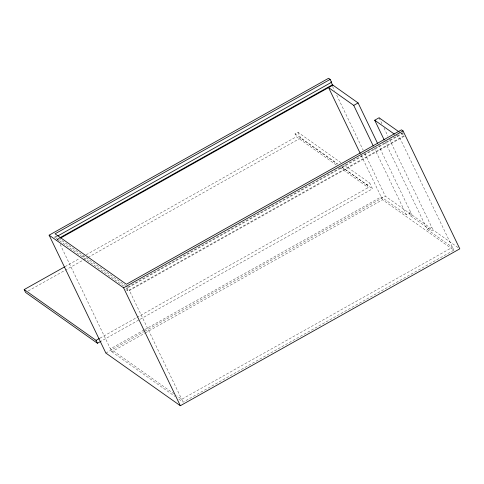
<?xml version="1.0" encoding="UTF-8"?>
<svg xmlns="http://www.w3.org/2000/svg" width="484" height="484" viewBox="0 0 484 484"><rect width="100%" height="100%" fill="white"/><g stroke="black" fill="none" stroke-linecap="round" stroke-linejoin="round"><path stroke-width="0.36" stroke-dasharray="2.42 1.81" d="M56.44 236.041L54.468 237.148L123.771 286.153M54.995 237.523L56.446 236.706L125.314 285.397M57.166 239.29L59.145 238.176M56.374 240.397L59.81 238.473M336.301 164.99L296.383 136.766L295.004 133.887L297.914 132.253L340.899 162.648M65.062 266.63L79.558 258.486M82.195 257.01L85.493 255.159M86.152 254.79L296.383 136.766M28.217 290.963L64.414 270.647M65.074 270.278L82.843 260.301M83.496 259.932L87.447 257.712M88.106 257.343L300.679 138.007L337.529 164.058M127.776 287.133L402.869 132.695M403.396 133.07L126.844 288.325L128.224 291.199L404.775 135.944M341.674 166.889L366.854 184.688L369.764 183.055L372.529 188.808L100.726 341.395M100.007 338.153L368.233 187.568L366.854 184.688M144.014 329.991L110.419 348.849L173.756 393.631M144.674 329.622L381.15 196.867L406.324 214.666L410.692 212.21M105.863 353.066L144.093 331.607M144.752 331.238L385.325 196.177L430.216 227.861L431.595 230.735L433.053 229.918L457.979 247.542M60.119 244.329L111.804 351.729L144.74 333.24M145.4 332.865L382.535 199.741L453.859 250.174L183.127 402.156L177.598 398.247M409.234 213.027L410.62 215.906L412.078 215.09L378.682 145.702M385.167 141.945L427.299 229.495L431.667 227.044M401.182 133.403L404.255 135.574L129.155 290.013L183.127 402.156M396.202 135.417L399.887 138.025L453.859 250.174M344.584 165.256L369.764 183.055M295.004 133.887L337.372 163.846M341.825 167.095L372.529 188.808M410.62 215.906L431.595 230.735M339.986 167.591L368.233 187.568M427.299 229.495L452.473 247.294L181.748 399.282L176.829 395.803M125.931 285.832L128.296 287.508M126.082 287.835L129.682 290.382M125.767 289.462L128.224 291.199M111.804 351.729L175.135 396.505M379.081 117.775L382.021 123.88M383.981 127.951L387.902 136.101M389.535 139.495L433.053 229.918M374.314 148.152L406.324 214.666M332.502 86.406L334.456 90.472M336.737 95.215L363.151 150.1M364.785 153.488L385.325 196.177M361.227 155.461L382.535 199.741M297.914 132.253L300.679 138.007M57.832 239.58L58.485 240.935"/><path stroke-width="0.73" d="M330.161 79.388L55.061 233.826L126.391 284.259L401.484 129.821L403.057 130.934L459.8 248.83L180.338 405.725L105.863 353.066L49.126 235.17L328.588 78.275L330.161 79.388L331.546 82.268L57.765 235.968M59.804 237.807L332.405 84.773L358.099 102.941L377.701 143.663M60.464 238.098L332.925 85.142M100.726 341.395L97.435 343.247L25.585 292.445L24.2 289.565L64.402 266.999M360.247 153.428L328.563 87.592L353.737 105.391L358.099 102.941M384.187 139.906L374.713 120.226L379.081 117.775L399.342 132.102M49.126 235.17L123.595 287.823L403.057 130.934M24.2 289.565L96.05 340.367L99.347 338.522M331.546 82.268L331.02 81.893L332.405 84.773M374.713 120.226L394.363 134.116M353.737 105.391L373.333 146.114M123.595 287.823L180.338 405.725M96.05 340.367L97.435 343.247"/></g></svg>
